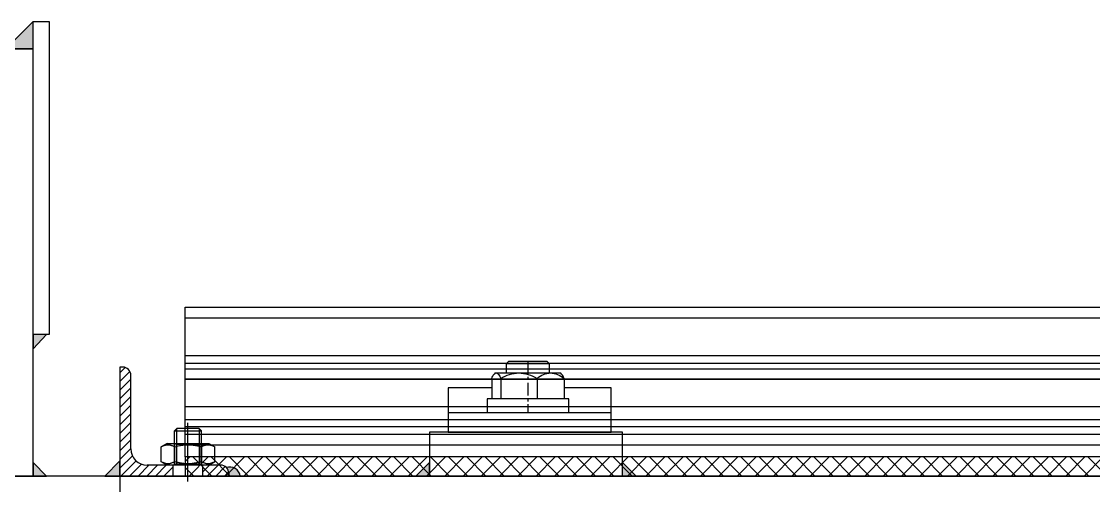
# Model space of a CAD drawing. Header units: centimetres. Extents: x 470464 to 524273, y 49611 to 59074.
# Drawn here: x 504111.26 to 504150.69, y 50570.56 to 50587.61 of the extents above; entities that cross this region are included whole.
import ezdxf

# ---------------------------------------------------------------- set-up
doc = ezdxf.new("R2010")
doc.units = ezdxf.units.CM
doc.header["$MEASUREMENT"] = 0
doc.linetypes.add('CHAIN', pattern=[0.3543, 0.2362, -0.0295, 0.0591, -0.0295])
doc.layers.add('vinç', color=7, linetype='Continuous')

# ---------------------------------------------------------------- blocks, each defined once
blk = doc.blocks.new('ghfhjkdjfdkyufgfktuthkgt')
at = {"ltscale": 0.4}
blk.add_hatch(color=2, dxfattribs=at).paths.add_polyline_path([(416796.458, 69071.72), (416795.902, 69071.163), (416796.458, 69071.163)])
blk.add_hatch(color=2, dxfattribs=at).paths.add_polyline_path([(416796.458, 69071.72), (416795.902, 69071.163), (416796.458, 69071.163)])
h = blk.add_hatch(color=2, dxfattribs=at)
edge = h.paths.add_edge_path()
edge.add_arc((416800.158, 69071.263), 0.3, 0, 45, ccw=False)
edge.add_line((416800.458, 69071.263), (416800.458, 69071.163))
edge.add_line((416800.458, 69071.163), (416800.883, 69071.163))
edge.add_arc((416800.494, 69071.101), 0.394, 9.0696, 108.2521)
h = blk.add_hatch(color=2, dxfattribs=at)
edge = h.paths.add_edge_path()
edge.add_arc((416800.158, 69071.263), 0.3, 0, 45, ccw=False)
edge.add_line((416800.458, 69071.263), (416800.458, 69071.163))
edge.add_line((416800.458, 69071.163), (416800.883, 69071.163))
edge.add_arc((416800.494, 69071.101), 0.394, 9.0696, 108.2521)
at = {"color": 2}
for p, q in [((416796.458, 69075.163), (416796.458, 69071.163)), ((416796.558, 69075.163), (416796.458, 69075.163)), ((416796.458, 69075.163), (416796.458, 69071.163)), ((416796.558, 69075.163), (416796.458, 69075.163)), ((416796.858, 69072.163), (416796.858, 69074.863)), ((416796.858, 69072.163), (416796.858, 69074.863)), ((416798.549, 69072.913), (416798.457, 69072.821)), ((416798.549, 69072.913), (416798.457, 69072.821)), ((416798.457, 69072.821), (416799.457, 69072.821)), ((416798.457, 69071.563), (416798.457, 69072.821)), ((416798.457, 69072.821), (416799.457, 69072.821)), ((416798.457, 69071.563), (416798.457, 69072.821)), ((416798.547, 69071.563), (416798.547, 69072.911)), ((416798.547, 69071.563), (416798.547, 69072.911)), ((416799.365, 69072.913), (416798.549, 69072.913)), ((416799.365, 69072.913), (416798.549, 69072.913)), ((416799.365, 69072.913), (416799.457, 69072.821)), ((416799.365, 69072.913), (416799.457, 69072.821)), ((416799.367, 69072.911), (416799.367, 69071.563)), ((416799.367, 69072.911), (416799.367, 69071.563)), ((416799.457, 69071.563), (416799.457, 69072.821)), ((416799.457, 69071.563), (416799.457, 69072.821)), ((416798.193, 69072.363), (416797.977, 69072.238)), ((416798.193, 69072.363), (416797.977, 69072.238)), ((416797.977, 69072.238), (416798, 69072.251)), ((416797.977, 69072.238), (416798, 69072.251)), ((416797.977, 69071.688), (416797.977, 69072.238)), ((416797.977, 69071.688), (416797.977, 69072.238)), ((416798, 69072.251), (416798.022, 69072.263)), ((416798, 69072.251), (416798.022, 69072.263)), ((416798.022, 69072.263), (416798.044, 69072.273)), ((416798.022, 69072.263), (416798.044, 69072.273)), ((416798.044, 69072.273), (416798.065, 69072.282)), ((416798.044, 69072.273), (416798.065, 69072.282)), ((416798.065, 69072.282), (416798.086, 69072.29)), ((416798.065, 69072.282), (416798.086, 69072.29)), ((416798.086, 69072.29), (416798.106, 69072.296)), ((416798.086, 69072.29), (416798.106, 69072.296)), ((416798.106, 69072.296), (416798.126, 69072.302)), ((416798.106, 69072.296), (416798.126, 69072.302)), ((416798.126, 69072.302), (416798.146, 69072.306)), ((416798.126, 69072.302), (416798.146, 69072.306)), ((416798.146, 69072.306), (416798.165, 69072.31)), ((416798.146, 69072.306), (416798.165, 69072.31)), ((416798.165, 69072.31), (416798.184, 69072.312)), ((416798.165, 69072.31), (416798.184, 69072.312)), ((416798.184, 69072.312), (416798.203, 69072.314)), ((416798.184, 69072.312), (416798.203, 69072.314)), ((416798.193, 69072.363), (416799.723, 69072.363)), ((416798.193, 69072.363), (416799.723, 69072.363)), ((416798.203, 69072.314), (416798.222, 69072.314)), ((416798.203, 69072.314), (416798.222, 69072.314)), ((416798.222, 69072.314), (416798.241, 69072.314)), ((416798.222, 69072.314), (416798.241, 69072.314)), ((416798.241, 69072.314), (416798.26, 69072.312)), ((416798.241, 69072.314), (416798.26, 69072.312)), ((416798.26, 69072.312), (416798.279, 69072.31)), ((416798.26, 69072.312), (416798.279, 69072.31)), ((416798.279, 69072.31), (416798.299, 69072.306)), ((416798.279, 69072.31), (416798.299, 69072.306)), ((416798.299, 69072.306), (416798.318, 69072.302)), ((416798.299, 69072.306), (416798.318, 69072.302)), ((416798.318, 69072.302), (416798.338, 69072.296)), ((416798.318, 69072.302), (416798.338, 69072.296)), ((416798.338, 69072.296), (416798.358, 69072.29)), ((416798.338, 69072.296), (416798.358, 69072.29)), ((416798.358, 69072.29), (416798.379, 69072.282)), ((416798.358, 69072.29), (416798.379, 69072.282)), ((416798.379, 69072.282), (416798.4, 69072.273)), ((416798.379, 69072.282), (416798.4, 69072.273)), ((416798.4, 69072.273), (416798.422, 69072.263)), ((416798.4, 69072.273), (416798.422, 69072.263)), ((416798.422, 69072.263), (416798.444, 69072.251)), ((416798.422, 69072.263), (416798.444, 69072.251)), ((416798.444, 69072.251), (416798.468, 69072.238)), ((416798.444, 69072.251), (416798.468, 69072.238)), ((416798.468, 69072.238), (416798.514, 69072.251)), ((416798.468, 69072.238), (416798.514, 69072.251)), ((416798.514, 69072.251), (416798.559, 69072.263)), ((416798.514, 69072.251), (416798.559, 69072.263)), ((416798.559, 69072.263), (416798.602, 69072.273)), ((416798.559, 69072.263), (416798.602, 69072.273)), ((416798.602, 69072.273), (416798.645, 69072.282)), ((416798.602, 69072.273), (416798.645, 69072.282)), ((416798.645, 69072.282), (416798.686, 69072.29)), ((416798.645, 69072.282), (416798.686, 69072.29)), ((416798.686, 69072.29), (416798.726, 69072.296)), ((416798.686, 69072.29), (416798.726, 69072.296)), ((416798.726, 69072.296), (416798.766, 69072.302)), ((416798.726, 69072.296), (416798.766, 69072.302)), ((416798.766, 69072.302), (416798.805, 69072.306)), ((416798.766, 69072.302), (416798.805, 69072.306)), ((416798.805, 69072.306), (416798.844, 69072.31)), ((416798.805, 69072.306), (416798.844, 69072.31)), ((416798.844, 69072.31), (416798.882, 69072.312)), ((416798.844, 69072.31), (416798.882, 69072.312)), ((416798.882, 69072.312), (416798.92, 69072.314)), ((416798.882, 69072.312), (416798.92, 69072.314)), ((416798.92, 69072.314), (416798.958, 69072.314)), ((416798.92, 69072.314), (416798.958, 69072.314)), ((416798.958, 69072.314), (416798.996, 69072.314)), ((416798.958, 69072.314), (416798.996, 69072.314)), ((416798.996, 69072.314), (416799.034, 69072.312)), ((416798.996, 69072.314), (416799.034, 69072.312)), ((416799.034, 69072.312), (416799.073, 69072.31)), ((416799.034, 69072.312), (416799.073, 69072.31)), ((416799.073, 69072.31), (416799.111, 69072.306)), ((416799.073, 69072.31), (416799.111, 69072.306)), ((416799.111, 69072.306), (416799.151, 69072.302)), ((416799.111, 69072.306), (416799.151, 69072.302)), ((416799.151, 69072.302), (416799.19, 69072.296)), ((416799.151, 69072.302), (416799.19, 69072.296)), ((416799.19, 69072.296), (416799.231, 69072.29)), ((416799.19, 69072.296), (416799.231, 69072.29)), ((416799.231, 69072.29), (416799.272, 69072.282)), ((416799.231, 69072.29), (416799.272, 69072.282)), ((416799.272, 69072.282), (416799.314, 69072.273)), ((416799.272, 69072.282), (416799.314, 69072.273)), ((416799.314, 69072.273), (416799.358, 69072.263)), ((416799.314, 69072.273), (416799.358, 69072.263)), ((416799.358, 69072.263), (416799.403, 69072.251)), ((416799.358, 69072.263), (416799.403, 69072.251)), ((416799.403, 69072.251), (416799.449, 69072.238)), ((416799.403, 69072.251), (416799.449, 69072.238)), ((416799.449, 69072.238), (416799.472, 69072.251)), ((416799.449, 69072.238), (416799.472, 69072.251)), ((416799.472, 69072.251), (416799.495, 69072.263)), ((416799.472, 69072.251), (416799.495, 69072.263)), ((416799.495, 69072.263), (416799.516, 69072.273)), ((416799.495, 69072.263), (416799.516, 69072.273)), ((416799.516, 69072.273), (416799.538, 69072.282)), ((416799.516, 69072.273), (416799.538, 69072.282)), ((416799.538, 69072.282), (416799.558, 69072.29)), ((416799.538, 69072.282), (416799.558, 69072.29)), ((416799.558, 69072.29), (416799.578, 69072.296)), ((416799.558, 69072.29), (416799.578, 69072.296)), ((416799.578, 69072.296), (416799.598, 69072.302)), ((416799.578, 69072.296), (416799.598, 69072.302)), ((416799.598, 69072.302), (416799.618, 69072.306)), ((416799.598, 69072.302), (416799.618, 69072.306)), ((416799.618, 69072.306), (416799.637, 69072.31)), ((416799.618, 69072.306), (416799.637, 69072.31)), ((416799.637, 69072.31), (416799.656, 69072.312)), ((416799.637, 69072.31), (416799.656, 69072.312)), ((416799.656, 69072.312), (416799.675, 69072.314)), ((416799.656, 69072.312), (416799.675, 69072.314)), ((416799.675, 69072.314), (416799.694, 69072.314)), ((416799.675, 69072.314), (416799.694, 69072.314)), ((416799.694, 69072.314), (416799.713, 69072.314)), ((416799.694, 69072.314), (416799.713, 69072.314)), ((416799.713, 69072.314), (416799.732, 69072.312)), ((416799.713, 69072.314), (416799.732, 69072.312)), ((416799.723, 69072.363), (416799.94, 69072.238)), ((416799.723, 69072.363), (416799.94, 69072.238)), ((416799.732, 69072.312), (416799.752, 69072.31)), ((416799.732, 69072.312), (416799.752, 69072.31)), ((416799.752, 69072.31), (416799.771, 69072.306)), ((416799.752, 69072.31), (416799.771, 69072.306)), ((416799.771, 69072.306), (416799.791, 69072.302)), ((416799.771, 69072.306), (416799.791, 69072.302)), ((416799.791, 69072.302), (416799.81, 69072.296)), ((416799.791, 69072.302), (416799.81, 69072.296)), ((416799.81, 69072.296), (416799.831, 69072.29)), ((416799.81, 69072.296), (416799.831, 69072.29)), ((416799.831, 69072.29), (416799.851, 69072.282)), ((416799.831, 69072.29), (416799.851, 69072.282)), ((416799.851, 69072.282), (416799.872, 69072.273)), ((416799.851, 69072.282), (416799.872, 69072.273)), ((416799.872, 69072.273), (416799.894, 69072.263)), ((416799.872, 69072.273), (416799.894, 69072.263)), ((416799.894, 69072.263), (416799.917, 69072.251)), ((416799.894, 69072.263), (416799.917, 69072.251)), ((416799.917, 69072.251), (416799.94, 69072.238)), ((416799.917, 69072.251), (416799.94, 69072.238)), ((416799.94, 69071.688), (416799.94, 69072.238)), ((416799.94, 69071.688), (416799.94, 69072.238)), ((416800.158, 69071.563), (416797.458, 69071.563)), ((416800.158, 69071.563), (416797.458, 69071.563)), ((416798, 69071.675), (416797.977, 69071.688)), ((416798.193, 69071.563), (416797.977, 69071.688)), ((416798, 69071.675), (416797.977, 69071.688)), ((416798.193, 69071.563), (416797.977, 69071.688)), ((416798.022, 69071.664), (416798, 69071.675)), ((416798.022, 69071.664), (416798, 69071.675)), ((416798.044, 69071.654), (416798.022, 69071.664)), ((416798.044, 69071.654), (416798.022, 69071.664)), ((416798.065, 69071.645), (416798.044, 69071.654)), ((416798.065, 69071.645), (416798.044, 69071.654)), ((416798.086, 69071.637), (416798.065, 69071.645)), ((416798.086, 69071.637), (416798.065, 69071.645)), ((416798.106, 69071.63), (416798.086, 69071.637)), ((416798.106, 69071.63), (416798.086, 69071.637)), ((416798.126, 69071.625), (416798.106, 69071.63)), ((416798.126, 69071.625), (416798.106, 69071.63)), ((416798.146, 69071.62), (416798.126, 69071.625)), ((416798.146, 69071.62), (416798.126, 69071.625)), ((416798.165, 69071.617), (416798.146, 69071.62)), ((416798.165, 69071.617), (416798.146, 69071.62)), ((416798.184, 69071.614), (416798.165, 69071.617)), ((416798.184, 69071.614), (416798.165, 69071.617)), ((416798.203, 69071.613), (416798.184, 69071.614)), ((416798.203, 69071.613), (416798.184, 69071.614)), ((416799.723, 69071.563), (416798.193, 69071.563)), ((416799.723, 69071.563), (416798.193, 69071.563)), ((416798.222, 69071.612), (416798.203, 69071.613)), ((416798.222, 69071.612), (416798.203, 69071.613)), ((416798.241, 69071.613), (416798.222, 69071.612)), ((416798.241, 69071.613), (416798.222, 69071.612)), ((416798.26, 69071.614), (416798.241, 69071.613)), ((416798.26, 69071.614), (416798.241, 69071.613)), ((416798.279, 69071.617), (416798.26, 69071.614)), ((416798.279, 69071.617), (416798.26, 69071.614)), ((416798.299, 69071.62), (416798.279, 69071.617)), ((416798.299, 69071.62), (416798.279, 69071.617)), ((416798.318, 69071.625), (416798.299, 69071.62)), ((416798.318, 69071.625), (416798.299, 69071.62)), ((416798.338, 69071.63), (416798.318, 69071.625)), ((416798.338, 69071.63), (416798.318, 69071.625)), ((416798.358, 69071.637), (416798.338, 69071.63)), ((416798.358, 69071.637), (416798.338, 69071.63)), ((416798.379, 69071.645), (416798.358, 69071.637)), ((416798.379, 69071.645), (416798.358, 69071.637)), ((416798.4, 69071.654), (416798.379, 69071.645)), ((416798.4, 69071.654), (416798.379, 69071.645)), ((416798.422, 69071.664), (416798.4, 69071.654)), ((416798.422, 69071.664), (416798.4, 69071.654)), ((416798.407, 69071.563), (416798.407, 69071.163)), ((416799.507, 69071.563), (416798.407, 69071.563)), ((416798.407, 69071.563), (416798.407, 69071.163)), ((416799.507, 69071.563), (416798.407, 69071.563)), ((416798.444, 69071.675), (416798.422, 69071.664)), ((416798.444, 69071.675), (416798.422, 69071.664)), ((416798.468, 69071.688), (416798.444, 69071.675)), ((416798.468, 69071.688), (416798.444, 69071.675)), ((416798.514, 69071.675), (416798.468, 69071.688)), ((416798.514, 69071.675), (416798.468, 69071.688)), ((416798.559, 69071.664), (416798.514, 69071.675)), ((416798.559, 69071.664), (416798.514, 69071.675)), ((416798.602, 69071.654), (416798.559, 69071.664)), ((416798.602, 69071.654), (416798.559, 69071.664)), ((416798.645, 69071.645), (416798.602, 69071.654)), ((416798.645, 69071.645), (416798.602, 69071.654)), ((416798.686, 69071.637), (416798.645, 69071.645)), ((416798.686, 69071.637), (416798.645, 69071.645)), ((416798.726, 69071.63), (416798.686, 69071.637)), ((416798.726, 69071.63), (416798.686, 69071.637)), ((416798.766, 69071.625), (416798.726, 69071.63)), ((416798.766, 69071.625), (416798.726, 69071.63)), ((416798.805, 69071.62), (416798.766, 69071.625)), ((416798.805, 69071.62), (416798.766, 69071.625)), ((416798.844, 69071.617), (416798.805, 69071.62)), ((416798.844, 69071.617), (416798.805, 69071.62)), ((416798.882, 69071.614), (416798.844, 69071.617)), ((416798.882, 69071.614), (416798.844, 69071.617)), ((416798.92, 69071.613), (416798.882, 69071.614)), ((416798.92, 69071.613), (416798.882, 69071.614)), ((416798.958, 69071.612), (416798.92, 69071.613)), ((416798.958, 69071.612), (416798.92, 69071.613)), ((416798.996, 69071.613), (416798.958, 69071.612)), ((416798.996, 69071.613), (416798.958, 69071.612)), ((416799.034, 69071.614), (416798.996, 69071.613)), ((416799.034, 69071.614), (416798.996, 69071.613)), ((416799.073, 69071.617), (416799.034, 69071.614)), ((416799.073, 69071.617), (416799.034, 69071.614)), ((416799.111, 69071.62), (416799.073, 69071.617)), ((416799.111, 69071.62), (416799.073, 69071.617)), ((416799.151, 69071.625), (416799.111, 69071.62)), ((416799.151, 69071.625), (416799.111, 69071.62)), ((416799.19, 69071.63), (416799.151, 69071.625)), ((416799.19, 69071.63), (416799.151, 69071.625)), ((416799.231, 69071.637), (416799.19, 69071.63)), ((416799.231, 69071.637), (416799.19, 69071.63)), ((416799.272, 69071.645), (416799.231, 69071.637)), ((416799.272, 69071.645), (416799.231, 69071.637)), ((416799.314, 69071.654), (416799.272, 69071.645)), ((416799.314, 69071.654), (416799.272, 69071.645)), ((416799.358, 69071.664), (416799.314, 69071.654)), ((416799.358, 69071.664), (416799.314, 69071.654)), ((416799.403, 69071.675), (416799.358, 69071.664)), ((416799.403, 69071.675), (416799.358, 69071.664)), ((416799.449, 69071.688), (416799.403, 69071.675)), ((416799.449, 69071.688), (416799.403, 69071.675)), ((416799.472, 69071.675), (416799.449, 69071.688)), ((416799.472, 69071.675), (416799.449, 69071.688)), ((416799.495, 69071.664), (416799.472, 69071.675)), ((416799.495, 69071.664), (416799.472, 69071.675)), ((416799.516, 69071.654), (416799.495, 69071.664)), ((416799.516, 69071.654), (416799.495, 69071.664)), ((416799.507, 69071.163), (416799.507, 69071.563)), ((416799.507, 69071.163), (416799.507, 69071.563)), ((416799.538, 69071.645), (416799.516, 69071.654)), ((416799.538, 69071.645), (416799.516, 69071.654)), ((416799.558, 69071.637), (416799.538, 69071.645)), ((416799.558, 69071.637), (416799.538, 69071.645)), ((416799.578, 69071.63), (416799.558, 69071.637)), ((416799.578, 69071.63), (416799.558, 69071.637)), ((416799.598, 69071.625), (416799.578, 69071.63)), ((416799.598, 69071.625), (416799.578, 69071.63)), ((416799.618, 69071.62), (416799.598, 69071.625)), ((416799.618, 69071.62), (416799.598, 69071.625)), ((416799.637, 69071.617), (416799.618, 69071.62)), ((416799.637, 69071.617), (416799.618, 69071.62)), ((416799.656, 69071.614), (416799.637, 69071.617)), ((416799.656, 69071.614), (416799.637, 69071.617)), ((416799.675, 69071.613), (416799.656, 69071.614)), ((416799.675, 69071.613), (416799.656, 69071.614)), ((416799.694, 69071.612), (416799.675, 69071.613)), ((416799.694, 69071.612), (416799.675, 69071.613)), ((416799.713, 69071.613), (416799.694, 69071.612)), ((416799.713, 69071.613), (416799.694, 69071.612)), ((416799.732, 69071.614), (416799.713, 69071.613)), ((416799.732, 69071.614), (416799.713, 69071.613)), ((416799.723, 69071.563), (416799.94, 69071.688)), ((416799.723, 69071.563), (416799.94, 69071.688)), ((416799.752, 69071.617), (416799.732, 69071.614)), ((416799.752, 69071.617), (416799.732, 69071.614)), ((416799.771, 69071.62), (416799.752, 69071.617)), ((416799.771, 69071.62), (416799.752, 69071.617)), ((416799.791, 69071.625), (416799.771, 69071.62)), ((416799.791, 69071.625), (416799.771, 69071.62)), ((416799.81, 69071.63), (416799.791, 69071.625)), ((416799.81, 69071.63), (416799.791, 69071.625)), ((416799.831, 69071.637), (416799.81, 69071.63)), ((416799.831, 69071.637), (416799.81, 69071.63)), ((416799.851, 69071.645), (416799.831, 69071.637)), ((416799.851, 69071.645), (416799.831, 69071.637)), ((416799.872, 69071.654), (416799.851, 69071.645)), ((416799.872, 69071.654), (416799.851, 69071.645)), ((416799.894, 69071.664), (416799.872, 69071.654)), ((416799.894, 69071.664), (416799.872, 69071.654)), ((416799.917, 69071.675), (416799.894, 69071.664)), ((416799.917, 69071.675), (416799.894, 69071.664)), ((416799.94, 69071.688), (416799.917, 69071.675)), ((416799.94, 69071.688), (416799.917, 69071.675)), ((416796.458, 69071.163), (416800.458, 69071.163)), ((416796.458, 69071.163), (416800.458, 69071.163)), ((416798.407, 69071.163), (416799.507, 69071.163)), ((416798.407, 69071.163), (416799.507, 69071.163)), ((416800.458, 69071.163), (416800.458, 69071.263)), ((416800.458, 69071.163), (416800.458, 69071.263))]:
    blk.add_line(p, q, dxfattribs=at)
at = {"color": 2, "linetype": 'Continuous'}
for p, q in [((416796.458, 69074.955), (416796.652, 69075.148)), ((416796.458, 69074.955), (416796.652, 69075.148)), ((416796.458, 69074.637), (416796.824, 69075.002)), ((416796.458, 69074.637), (416796.824, 69075.002)), ((416796.458, 69074.318), (416796.858, 69074.718)), ((416796.458, 69074.318), (416796.858, 69074.718)), ((416796.458, 69074), (416796.858, 69074.4)), ((416796.458, 69074), (416796.858, 69074.4)), ((416796.458, 69073.682), (416796.858, 69074.082)), ((416796.458, 69073.682), (416796.858, 69074.082)), ((416796.458, 69073.364), (416796.858, 69073.764)), ((416796.458, 69073.364), (416796.858, 69073.764)), ((416796.458, 69073.046), (416796.858, 69073.446)), ((416796.458, 69073.046), (416796.858, 69073.446)), ((416796.458, 69072.727), (416796.858, 69073.127)), ((416796.458, 69072.727), (416796.858, 69073.127)), ((416796.458, 69072.409), (416796.858, 69072.809)), ((416796.458, 69072.409), (416796.858, 69072.809)), ((416796.458, 69072.091), (416796.858, 69072.491)), ((416796.458, 69072.091), (416796.858, 69072.491)), ((416796.458, 69071.773), (416796.858, 69072.173)), ((416796.458, 69071.773), (416796.858, 69072.173)), ((416796.458, 69071.455), (416796.914, 69071.911)), ((416796.458, 69071.455), (416796.914, 69071.911)), ((416796.485, 69071.163), (416797.048, 69071.726)), ((416796.485, 69071.163), (416797.048, 69071.726)), ((416796.803, 69071.163), (416797.243, 69071.603)), ((416796.803, 69071.163), (416797.243, 69071.603)), ((416797.122, 69071.163), (416797.522, 69071.563)), ((416797.122, 69071.163), (416797.522, 69071.563)), ((416797.44, 69071.163), (416797.84, 69071.563)), ((416797.44, 69071.163), (416797.84, 69071.563)), ((416797.758, 69071.163), (416798.158, 69071.563)), ((416797.758, 69071.163), (416798.158, 69071.563)), ((416798.076, 69071.163), (416798.407, 69071.494)), ((416798.076, 69071.163), (416798.407, 69071.494)), ((416799.507, 69071.322), (416799.749, 69071.563)), ((416799.507, 69071.322), (416799.749, 69071.563)), ((416799.667, 69071.163), (416800.067, 69071.563)), ((416799.667, 69071.163), (416800.067, 69071.563)), ((416799.985, 69071.163), (416800.331, 69071.509)), ((416799.985, 69071.163), (416800.331, 69071.509)), ((416798.394, 69071.163), (416798.407, 69071.176)), ((416798.394, 69071.163), (416798.407, 69071.176)), ((416799.349, 69071.163), (416799.349, 69071.163)), ((416799.349, 69071.163), (416799.349, 69071.163)), ((416800.304, 69071.163), (416800.454, 69071.314)), ((416800.304, 69071.163), (416800.454, 69071.314))]:
    blk.add_line(p, q, dxfattribs=at)
at = {"color": 2, "linetype": 'CHAIN', "ltscale": 25}
blk.add_line((416798.957, 69070.963), (416798.957, 69073.113), dxfattribs=at)
blk.add_line((416798.957, 69070.963), (416798.957, 69073.113), dxfattribs=at)
at = {"color": 2, "ltscale": 7}
for p, q in [((416798.54, 69072.317), (416798.458, 69072.363)), ((416798.458, 69071.563), (416798.458, 69072.363)), ((416798.54, 69072.317), (416798.458, 69072.363)), ((416798.458, 69071.563), (416798.458, 69072.363)), ((416798.468, 69071.688), (416798.468, 69072.238)), ((416798.468, 69071.688), (416798.468, 69072.238)), ((416799.377, 69072.317), (416798.54, 69072.317)), ((416798.54, 69071.61), (416798.54, 69072.317)), ((416799.377, 69072.317), (416798.54, 69072.317)), ((416798.54, 69071.61), (416798.54, 69072.317)), ((416799.377, 69072.317), (416799.458, 69072.363)), ((416799.377, 69072.317), (416799.458, 69072.363)), ((416799.377, 69071.61), (416799.377, 69072.317)), ((416799.377, 69071.61), (416799.377, 69072.317)), ((416799.449, 69071.688), (416799.449, 69072.238)), ((416799.449, 69071.688), (416799.449, 69072.238)), ((416799.458, 69072.363), (416799.458, 69071.563)), ((416799.458, 69072.363), (416799.458, 69071.563)), ((416798.308, 69071.563), (416798.308, 69071.563)), ((416798.308, 69071.563), (416798.308, 69071.563)), ((416798.54, 69071.61), (416798.458, 69071.563)), ((416798.54, 69071.61), (416798.458, 69071.563)), ((416798.54, 69071.61), (416799.377, 69071.61)), ((416798.54, 69071.61), (416799.377, 69071.61)), ((416799.377, 69071.61), (416799.458, 69071.563)), ((416799.377, 69071.61), (416799.458, 69071.563)), ((416799.608, 69071.563), (416799.608, 69071.563)), ((416799.608, 69071.563), (416799.608, 69071.563))]:
    blk.add_line(p, q, dxfattribs=at)
at = {"color": 2, "ltscale": 0.4}
for p, q in [((416796.458, 69071.72), (416795.902, 69071.163)), ((416796.458, 69071.72), (416795.902, 69071.163)), ((416796.458, 69071.163), (416796.458, 69071.72)), ((416796.458, 69071.163), (416796.458, 69071.72)), ((416795.902, 69071.163), (416796.458, 69071.163)), ((416795.902, 69071.163), (416796.458, 69071.163)), ((416796.458, 69071.163), (416796.458, 69066.863)), ((417976.883, 69071.163), (416796.458, 69071.163)), ((416800.458, 69071.263), (416800.458, 69071.163)), ((416800.458, 69071.263), (416800.458, 69071.163)), ((416800.458, 69071.163), (416800.883, 69071.163)), ((416800.458, 69071.163), (416800.883, 69071.163))]:
    blk.add_line(p, q, dxfattribs=at)
at = {"color": 2}
for centre, radius, start, end in [((416796.558, 69074.863), 0.3, 0, 90), ((416796.558, 69074.863), 0.3, 0, 90), ((416797.458, 69072.163), 0.6, 180, 270), ((416797.458, 69072.163), 0.6, 180, 270), ((416800.158, 69071.263), 0.3, 0, 90), ((416800.158, 69071.263), 0.3, 0, 90)]:
    blk.add_arc(centre, radius, start, end, dxfattribs=at)
at = {"color": 2, "ltscale": 0.4}
for centre, radius, start, end in [((416800.494, 69071.101), 0.394, 9.0696, 108.2521), ((416800.494, 69071.101), 0.394, 9.0696, 108.2521), ((416800.158, 69071.263), 0.3, 0, 45), ((416800.158, 69071.263), 0.3, 0, 45)]:
    blk.add_arc(centre, radius, start, end, dxfattribs=at)
blk = doc.blocks.new('GW')
at = {"ltscale": 0.4}
h = blk.add_hatch(color=2, dxfattribs=at)
h.dxf.hatch_style = 1
h.paths.add_polyline_path([(254152.02, 59462.5), (254162.02, 59472.5), (254162.02, 59462.5)])
h = blk.add_hatch(color=2, dxfattribs=at)
h.dxf.hatch_style = 1
h.paths.add_polyline_path([(254162.02, 59352.18), (254162.02, 59357.5), (254167.02, 59357.5)])
h = blk.add_hatch(color=2, dxfattribs=at)
h.dxf.hatch_style = 1
h.paths.add_polyline_path([(254067.02, 59305.5), (254072.02, 59310.5), (254072.02, 59305.5)])
h = blk.add_hatch(color=2, dxfattribs=at)
h.dxf.hatch_style = 1
h.paths.add_polyline_path([(254162.02, 59310.5), (254167.02, 59305.5), (254162.02, 59305.5)])
at = {"color": 2, "ltscale": 0.4, "elevation": 0}
for points in [[(254162.02, 59472.5), (254152.02, 59462.5), (254162.02, 59462.5), (254162.02, 59472.5)], [(254162.02, 59352.18), (254167.02, 59357.5), (254162.02, 59357.5), (254162.02, 59352.18)]]:
    blk.add_lwpolyline(points, dxfattribs=at)
at = {"color": 2, "ltscale": 0.4}
blk.add_lwpolyline([(254168.02, 59357.5), (254162.02, 59357.5), (254162.02, 59472.5), (254168.02, 59472.5)], close=True, dxfattribs=at)
blk.add_lwpolyline([(254127.02, 59462.5, -0.241749), (254072.02, 59355.5), (254072.02, 59305.5), (254162.02, 59305.5), (254162.02, 59462.5), (254127.02, 59462.5)], format="xyb", dxfattribs=at)
for points in [[(254067.02, 59305.5), (254072.02, 59310.5), (254072.02, 59305.5), (254067.02, 59305.5)], [(254167.02, 59305.5), (254162.02, 59310.5), (254162.02, 59305.5), (254167.02, 59305.5)]]:
    blk.add_lwpolyline(points, dxfattribs=at)
blk = doc.blocks.new('tyrterwefbrrbevrwc')
at = {"color": 2}
for p, q in [((416798.859, 68256.164), (417974.059, 68256.164)), ((416798.859, 68250.663), (416798.859, 68256.164)), ((416798.859, 68253.905), (417974.059, 68253.905)), ((416798.859, 68253.525), (417974.059, 68253.525))]:
    blk.add_line(p, q, dxfattribs=at)
at = {"layer": 'vinç', "color": 2}
for p, q in [((417974.059, 68255.764), (416798.859, 68255.764)), ((417974.059, 68254.38), (416798.859, 68254.38)), ((417974.059, 68254.095), (416798.859, 68254.095)), ((417974.059, 68253.525), (416798.859, 68253.525)), ((417974.059, 68252.51), (416798.859, 68252.51)), ((417974.059, 68252.023), (416798.859, 68252.023)), ((417974.059, 68251.765), (416798.859, 68251.765)), ((417974.059, 68251.494), (416798.859, 68251.494)), ((417974.059, 68251.096), (416798.859, 68251.096)), ((417974.059, 68250.663), (416798.859, 68250.663))]:
    blk.add_line(p, q, dxfattribs=at)
blk = doc.blocks.new('tyrteryrteyyt3rwerw')
h = blk.add_hatch()
h.set_pattern_fill('ANSI37', color=2, scale=3.8, angle=360)
h.set_pattern_definition([(45, (342050.756, 161193.00613), (-0.335875721, 0.335875721), []), (135, (342050.756, 161193.00613), (-0.335875721, -0.335875721), [])])
h.paths.add_polyline_path([(416798.859, 68195.663), (416798.859, 68194.963), (417974.059, 68194.963), (417974.059, 68195.663)])
at = {"color": 2}
blk.add_lwpolyline([(417974.059, 68195.663), (416798.859, 68195.663), (416798.859, 68194.963), (417974.059, 68194.963)], close=True, dxfattribs=at)
blk = doc.blocks.new('hfgdtnyrmuntyr')
at = {"color": 2, "ltscale": 0.4}
blk.add_lwpolyline([(416783.759, 68194.163), (417989.159, 68194.163), (417989.159, 68194.963), (416783.759, 68194.963)], close=True, dxfattribs=at)
blk = doc.blocks.new('BEKET 105 ÖN')
at = {"color": 2, "linetype": 'Continuous'}
for p, q in [((1790017.88, -473032.05), (1790016.88, -473033.05)), ((1790016.88, -473033.05), (1790016.88, -473036.39)), ((1790032.88, -473033.05), (1790016.88, -473033.05)), ((1790017.88, -473032.05), (1790031.88, -473032.05)), ((1790032.88, -473033.05), (1790031.88, -473032.05)), ((1790032.88, -473036.39), (1790032.88, -473033.05)), ((1790012.88, -473036.39), (1790012.51, -473036.79)), ((1790012.88, -473036.39), (1790013.24, -473036.39)), ((1790013.24, -473036.39), (1790021.57, -473036.39)), ((1790021.57, -473036.39), (1790033.21, -473036.39)), ((1790033.21, -473036.39), (1790036.88, -473036.39)), ((1790037.25, -473036.79), (1790036.88, -473036.39)), ((1790011.56, -473038.39), (1790011.56, -473045.89)), ((1790014.91, -473038.39), (1790014.91, -473045.89)), ((1790028.23, -473038.39), (1790028.23, -473045.89)), ((1790038.2, -473038.39), (1790038.2, -473045.89)), ((1790009.88, -473045.89), (1790009.88, -473050.95)), ((1790039.88, -473045.89), (1790009.88, -473045.89)), ((1790039.88, -473050.76), (1790039.88, -473045.89)), ((1789995.56, -473050.95), (1790055.56, -473050.95))]:
    blk.add_line(p, q, dxfattribs=at)
at = {"color": 2, "linetype": 'CHAIN', "ltscale": 20}
blk.add_line((1790024.88, -473032.05), (1790024.88, -473050.95), dxfattribs=at)
at = {"color": 2, "linetype": 'Continuous'}
blk.add_lwpolyline([(1790011.56, -473041.89), (1789995.56, -473041.89), (1789995.56, -473058.09), (1790055.56, -473058.09), (1790055.56, -473041.89), (1790038.2, -473041.89)], dxfattribs=at)
blk.add_lwpolyline([(1789988.7, -473074.25), (1790059.7, -473074.25), (1790059.7, -473058.09), (1789988.7, -473058.09)], close=True, dxfattribs=at)
for points, knots in [([(1790011.56, -473038.39), (1790011.82, -473037.81), (1790012.09, -473037.31), (1790012.64, -473036.6), (1790012.94, -473036.39), (1790013.24, -473036.39)], [0, 0, 0, 0, 0.5, 0.5, 1, 1, 1, 1]), ([(1790014.91, -473038.39), (1790015.95, -473037.81), (1790017.01, -473037.31), (1790019.22, -473036.6), (1790020.4, -473036.39), (1790021.57, -473036.39)], [0, 0, 0, 0, 0.5, 0.5, 1, 1, 1, 1]), ([(1790028.23, -473038.39), (1790029, -473037.81), (1790029.8, -473037.31), (1790031.46, -473036.6), (1790032.34, -473036.39), (1790033.21, -473036.39)], [0, 0, 0, 0, 0.5, 0.5, 1, 1, 1, 1]), ([(1790038.2, -473038.39), (1790037.94, -473037.81), (1790037.67, -473037.31), (1790037.35, -473036.9), (1790037.3, -473036.84), (1790037.25, -473036.79)], [0, 0, 0, 0, 0.855795, 0.855795, 1, 1, 1, 1])]:
    blk.add_open_spline(points, degree=3, knots=knots, dxfattribs=at)
for points in [[(1790013.24, -473036.39), (1790013.82, -473036.39), (1790014.39, -473037.23), (1790014.91, -473038.39)], [(1790021.57, -473036.39), (1790023.9, -473036.39), (1790026.16, -473037.23), (1790028.23, -473038.39)], [(1790033.21, -473036.39), (1790034.96, -473036.39), (1790036.65, -473037.23), (1790038.2, -473038.39)]]:
    blk.add_open_spline(points, degree=3, dxfattribs=at)
blk = doc.blocks.new('tdrgrtryhrts')
at = {"ltscale": 0.4}
h = blk.add_hatch(color=2, dxfattribs=at)
h.dxf.hatch_style = 1
h.paths.add_polyline_path([(416801.341, 68971.963), (416801.841, 68972.463), (416801.841, 68971.963)])
h = blk.add_hatch(color=2, dxfattribs=at)
h.dxf.hatch_style = 1
h.paths.add_polyline_path([(416808.941, 68971.963), (416808.941, 68972.463), (416809.441, 68971.963)])
at = {"color": 2, "ltscale": 0.4}
for points in [[(416801.841, 68971.963), (416801.841, 68972.463), (416801.341, 68971.963), (416801.841, 68971.963)], [(416808.941, 68971.963), (416808.941, 68972.463), (416809.441, 68971.963), (416808.941, 68971.963)]]:
    blk.add_lwpolyline(points, dxfattribs=at)
at = {"color": 2, "xscale": 0.1, "yscale": 0.1, "zscale": 0.1, "rotation": 359.9999999999999}
blk.add_blockref('BEKET 105 ÖN', (237802.971, 116279.388), dxfattribs=at)
blk.add_blockref('BEKET 105 ÖN', (237802.971, 116279.388), dxfattribs=at)
blk = doc.blocks.new('lkjşlkjkloıjljikşlklş')
at = {"xscale": 0.1, "yscale": 0.1, "zscale": 0.1}
blk.add_blockref('GW', (391377.057, 62930.413), dxfattribs=at)
at = {"layer": 'vinç', "color": 2}
for name, p in [('tyrterwefbrrbevrwc', (0, 611)), ('tdrgrtryhrts', (6, -111)), ('tyrteryrteyyt3rwerw', (0, 666)), ('hfgdtnyrmuntyr', (0, 666))]:
    blk.add_blockref(name, p, dxfattribs=at)
blk = doc.blocks.new('DHSETSRDJFDS')
at = {"layer": 'vinç', "color": 2}
for name, p in [('lkjşlkjkloıjljikşlklş', (0, -70)), ('ghfhjkdjfdkyufgfktuthkgt', (0, -280.2))]:
    blk.add_blockref(name, p, dxfattribs=at)

msp = doc.modelspace()

# ---------------------------------------------------------------- block references
at = {"layer": 'vinç', "color": 0}
msp.add_blockref('DHSETSRDJFDS', (87318.426, -18220.054), dxfattribs=at)

doc.saveas('drawing.dxf')
